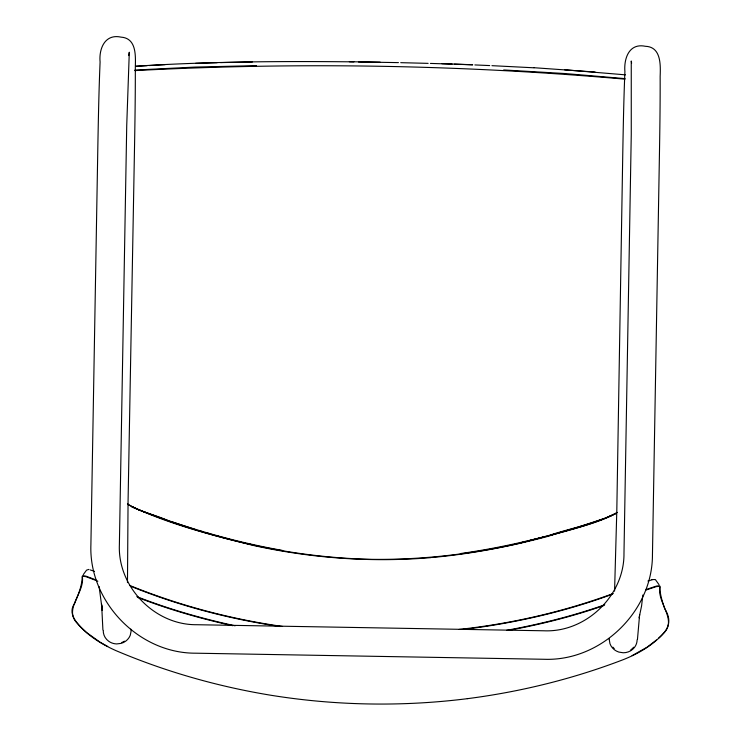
<?xml version="1.0" encoding="UTF-8"?>
<svg xmlns="http://www.w3.org/2000/svg" width="741" height="741" viewBox="0 0 741 741"><rect width="100%" height="100%" fill="white"/><g stroke="black" fill="none" stroke-linecap="round" stroke-linejoin="round"><path stroke-width="1.11" d="M614.576 591.114L616.808 510.586L622.783 152.618C623.274 125.637 623.774 98.655 624.904 71.701C623.792 58.789 628.887 42.793 645.392 46.294C661.259 46.822 660.583 65.032 660.148 76.434C660.24 102.082 659.879 127.73 659.453 153.368L652.451 554.694C652.617 611.51 600.923 661.426 544.144 659.277L195.476 653.192C138.66 653.358 88.744 601.673 90.893 544.894L97.895 143.569C98.414 116.374 98.933 89.179 100.091 62.012C98.831 48.934 104.759 33.53 121.033 37.143C136.9 38.18 135.538 56.409 135.316 67.82C135.39 93.246 135.01 118.671 134.575 144.097L128.054 502.055L127.471 582.611M637.473 639.242L639.64 614.474M642.855 595.004L641.586 605.869L639.085 617.827M608.963 639.048L609.009 638.52M128.647 55.575L129.295 52.231L126.73 125.47L119.384 544.663C117.495 586.742 154.573 625.145 196.698 624.719L543.922 630.786C586.001 632.675 624.404 595.597 623.978 553.471L631.267 134.278L631.258 60.994L631.619 63.235M83.298 574.571L86.586 570.125L88.92 569.412M658.712 638.057C668.882 629.285 672.254 620.726 664.751 608.778C662.334 601.572 659.722 594.134 659.999 586.427L659.638 585.825L656.489 586.057L646.208 589.493M656.424 640.02L647.106 647.171L632.092 655.655M616.531 513.115C595.384 524.6 570.987 528.666 548.312 536.252C510.262 546.478 471.433 553.907 432.179 557.491M617.29 512.374C596.116 523.822 571.709 527.861 549.035 535.437C520.071 543.153 490.709 549.285 461.032 553.481M616.549 513.263C586.048 527.629 552.341 534.428 519.895 543.162C471.257 554.249 421.407 559.992 371.5 559.335C289.157 557.584 207.721 538.142 131.722 506.946M609.056 516.56L611.844 515.375M646.124 589.993L656.331 586.594L659.462 586.372L659.823 586.974C657.054 603.415 678.108 620.18 662.908 633.972C652.265 645.652 638.205 653.645 623.672 659.499C573.377 678.821 520.756 691.807 467.33 698.68M613.307 593.495C563.679 611.751 511.744 623.681 459.198 629.424M612.529 594.171C565.726 611.455 516.801 622.635 467.349 628.989L462.755 629.442M604.758 604.786C572.849 616.012 539.911 624.237 506.64 630.304M603.915 605.536C572.997 616.317 541.143 624.385 508.947 630.276M647.912 581.037L652.265 579.731M576.98 527.472L604.248 518.496M551.619 534.872L557.13 533.261M559.335 532.622L574.775 528.12M519.348 543.097L526.027 541.421M528.259 540.865L534.937 539.189M537.169 538.624L543.848 536.947M651.654 579.582L655.34 579.555L658.999 584.621M135.835 66.338L147.089 65.68M149.339 65.551L165.104 64.643M431.04 557.621C371.602 562.641 311.526 558.288 253.302 545.441C210.879 534.798 167.614 524.026 128.212 504.741M135.742 66.218C206.841 61.633 278.125 61.133 349.344 61.809L353.92 61.873M134.936 70.071L194.939 67.088L256.479 65.634M134.945 70.608C298.169 61.985 462.152 64.847 624.978 79.157M195.624 63.337L217.178 62.698M220.586 62.596L252.412 61.948M349.335 61.735L380.179 62.161M358.487 61.938L398.445 62.624M400.733 62.67L428.131 63.365M430.41 63.42L452.084 64.097M441.849 63.661L472.638 64.745M454.363 64.18L472.601 64.828M474.879 64.93L489.681 65.569M491.95 65.671L534.002 67.802M503.685 69.95L565.142 73.554L625.006 78.62M534.066 67.718L595.134 72.044M564.586 69.774L625.46 74.85M282.562 626.478C230.229 619.013 178.711 605.36 129.712 585.455M280.154 626.525C228.932 618.967 178.47 605.629 130.472 586.159M282.238 550.368C242.863 543.44 204.201 532.946 166.438 519.886C153.591 514.328 139.252 511.725 127.508 503.824M235.101 625.802C201.682 618.513 168.661 609.102 136.807 596.616M232.794 625.7C200.441 618.624 168.503 609.398 137.622 597.394M225.431 538.216L229.895 539.309M247.744 543.662L251.088 544.478M200.042 530.945L203.349 531.899M205.563 532.538L211.074 534.131M215.492 535.4L218.799 536.354M221.013 536.993L224.319 537.947M90.198 569.922L94.505 571.376M172.718 522.118L195.633 529.676M167.271 520.321L139.252 509.993L132.843 507.011M95.922 579.888L85.761 576.09L82.612 575.748L82.242 576.35C82.131 585.881 78.148 594.819 74.619 603.498C66.681 614.317 78.629 625.228 86.16 632.064M97.849 581.176L85.9 576.637L82.77 576.303L82.399 576.896C84.585 593.421 62.966 609.445 77.675 623.755C87.901 635.797 101.674 644.281 115.994 650.644C165.586 671.698 217.724 686.518 270.873 695.253A667.011 640.882 1 0 0 467.33 698.68M107.714 646.504L99.97 642.132L86.901 632.74M609.259 639.557L609.973 643.716A13.903 13.236 4.2 0 0 618.8 652.071L623.19 652.775A13.903 13.245 3.8 0 0 634.416 647.486A13.783 13.125 3.4 0 0 637.112 639.752M102.045 608.454L101.471 603.952L102.277 610.362L99.099 586.511M130.824 629.128L131.092 631.212L130.24 635.343A13.903 13.245 -2 0 1 121.126 643.392L116.717 643.929A13.903 13.245 -1.7 0 1 108.594 641.178A13.783 13.116 -1.1 0 1 103.249 630.424M101.702 605.879L102.906 629.915M124.46 641.16A12.893 12.282 -2 0 1 121.793 642.475M633.592 647.226A12.912 12.301 3.8 0 1 630.786 649.838M614.224 648.579A12.912 12.301 3.8 0 1 612.918 647.162"/></g></svg>
